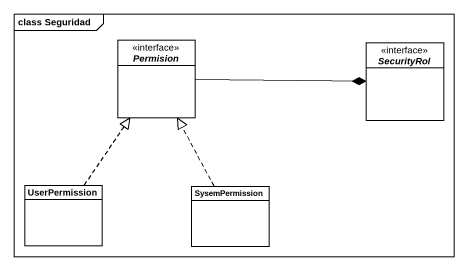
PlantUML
@startuml
mainframe class Seguridad
hide circle
hide empty members
interface Permision <<interface>>
interface SecurityRol <<interface>>
class UserPermission
class SysemPermission
Permision -right-* SecurityRol
UserPermission .up.|> Permision
SysemPermission .up.|> Permision
@enduml
